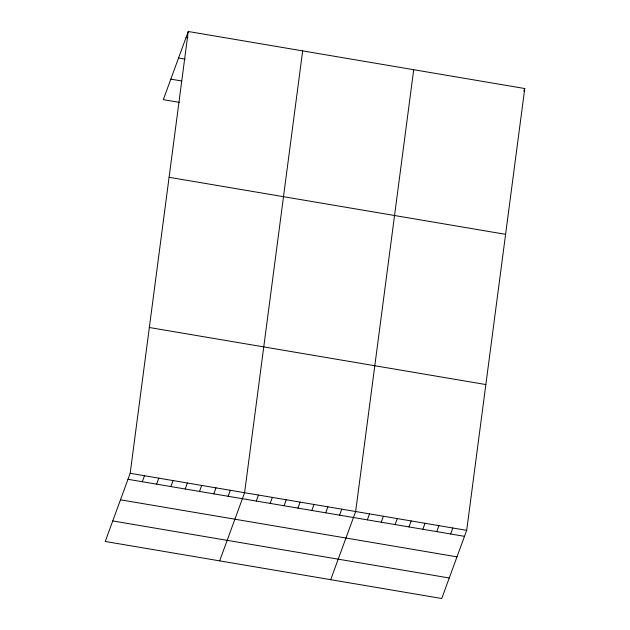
<?xml version="1.0" encoding="UTF-8"?>
<svg xmlns="http://www.w3.org/2000/svg" width="630" height="630" viewBox="0 0 630 630"><rect width="100%" height="100%" fill="white"/><g stroke="black" fill="none" stroke-linecap="round" stroke-linejoin="round"><path stroke-width="0.94" d="M130.182 473.311L188.252 31.5L524.759 88.531L466.688 530.35L441.748 598.5L105.241 541.469L130.182 473.311L466.688 530.35M302.66 50.888L244.598 492.707L219.657 560.858M413.705 69.709L355.643 511.528L330.703 579.679M188.252 31.5L163.312 99.65L179.518 102.399M142.293 481.73L144.483 475.737M156.594 484.147L158.791 478.162M170.895 486.573L173.093 480.588M185.196 488.998L187.393 483.005M199.497 491.424L201.695 485.431M213.798 493.849L215.995 487.856M228.099 496.267L230.296 490.282M256.284 501.047L258.481 495.054M270.168 503.401L272.357 497.409M284.051 505.756L286.24 499.763M297.927 508.103L300.124 502.118M311.811 510.458L314 504.465M325.686 512.812L327.884 506.819M339.57 515.167L341.759 509.174M523.813 91.098L524.759 88.531M367.329 519.868L369.526 513.875M381.213 522.223L383.402 516.23M395.097 524.569L397.286 518.584M408.972 526.924L411.169 520.939M422.856 529.279L425.045 523.286M436.74 531.633L438.929 525.64M450.615 533.98L452.812 527.995M186.055 37.493L187.968 37.816M178.55 58.007L185.228 59.133M170.817 79.136L181.306 80.916M169.092 177.298L505.591 234.328M149.349 327.513L485.856 384.552M127.992 479.304L464.499 536.335M120.487 499.818L456.994 556.849M112.754 520.955L449.261 577.986"/></g></svg>
